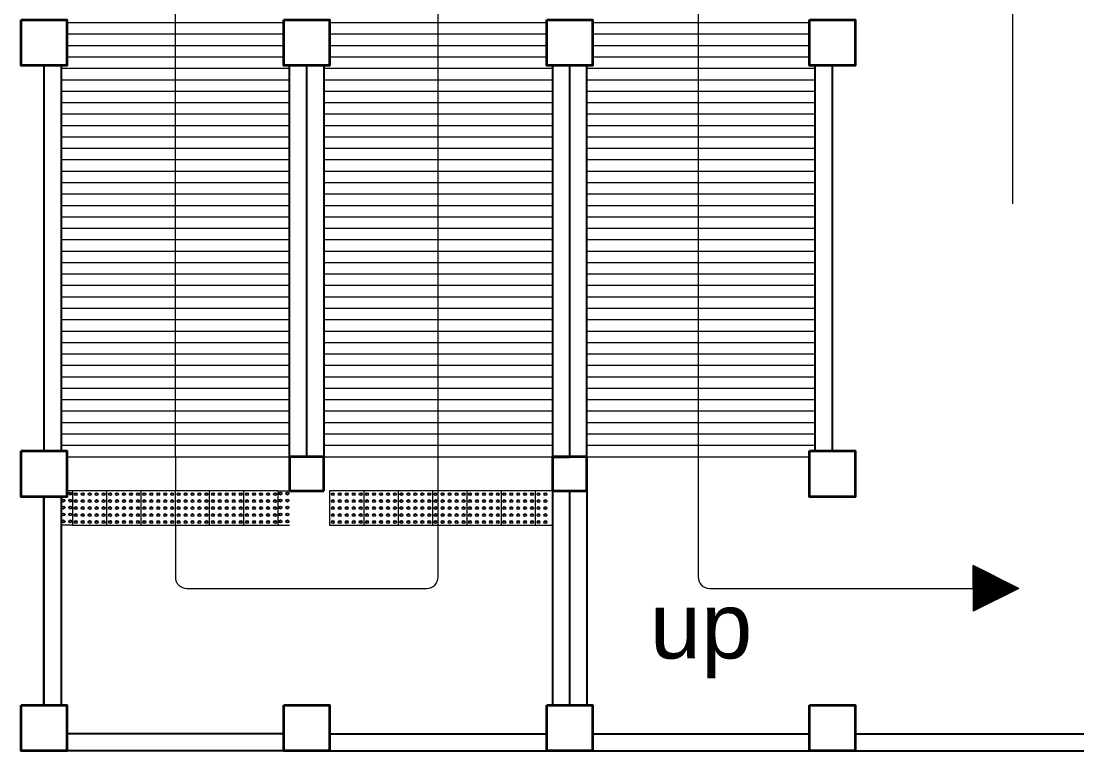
# Model space of a CAD drawing. Header units: millimetres. Extents: x 116 to 538, y 76 to 149.
# Drawn here: x 351.39 to 360.63, y 109.24 to 115.62 of the extents above; entities that cross this region are included whole.
import ezdxf

# ---------------------------------------------------------------- set-up
doc = ezdxf.new("R2010")
doc.units = ezdxf.units.MM
doc.header["$MEASUREMENT"] = 0
doc.styles.add('SWISSLT175', font='swissl.ttf', dxfattribs={"height": 0.175})

msp = doc.modelspace()

# ---------------------------------------------------------------- linework, layer by layer
at = {"color": 8, "lineweight": 9}
for p, q in [((352.7431, 111.8114), (352.7431, 124.7114)), ((355.0431, 110.7582), (355.0431, 124.7114)), ((357.3181, 124.7114), (357.3181, 110.7582)), ((360.0728, 114.0251), (360.0728, 121.3429)), ((351.7931, 115.6114), (353.6931, 115.6114)), ((354.0931, 115.6114), (355.9931, 115.6114)), ((356.3931, 115.6114), (358.2931, 115.6114)), ((351.7931, 115.5114), (353.6931, 115.5114)), ((354.0931, 115.5114), (355.9931, 115.5114)), ((356.3931, 115.5114), (358.2931, 115.5114)), ((351.7931, 115.4114), (353.6931, 115.4114)), ((354.0931, 115.4114), (355.9931, 115.4114)), ((356.3931, 115.4114), (358.2931, 115.4114)), ((351.7931, 115.3114), (353.6931, 115.3114)), ((354.0931, 115.3114), (355.9931, 115.3114)), ((356.3931, 115.3114), (358.2931, 115.3114)), ((351.7431, 115.2114), (353.7431, 115.2114)), ((354.0431, 115.2114), (356.0431, 115.2114)), ((356.3431, 115.2114), (358.3431, 115.2114)), ((351.7431, 115.1114), (353.7431, 115.1114)), ((354.0431, 115.1114), (356.0431, 115.1114)), ((356.3431, 115.1114), (358.3431, 115.1114)), ((351.7431, 115.0114), (353.7431, 115.0114)), ((354.0431, 115.0114), (356.0431, 115.0114)), ((356.3431, 115.0114), (358.3431, 115.0114)), ((351.7431, 114.9114), (353.7431, 114.9114)), ((354.0431, 114.9114), (356.0431, 114.9114)), ((356.3431, 114.9114), (358.3431, 114.9114)), ((351.7431, 114.8114), (353.7431, 114.8114)), ((354.0431, 114.8114), (356.0431, 114.8114)), ((356.3431, 114.8114), (358.3431, 114.8114)), ((351.7431, 114.7114), (353.7431, 114.7114)), ((354.0431, 114.7114), (356.0431, 114.7114)), ((356.3431, 114.7114), (358.3431, 114.7114)), ((351.7431, 114.6114), (353.7431, 114.6114)), ((354.0431, 114.6114), (356.0431, 114.6114)), ((356.3431, 114.6114), (358.3431, 114.6114)), ((351.7431, 114.5114), (353.7431, 114.5114)), ((354.0431, 114.5114), (356.0431, 114.5114)), ((356.3431, 114.5114), (358.3431, 114.5114)), ((351.7431, 114.4114), (353.7431, 114.4114)), ((354.0431, 114.4114), (356.0431, 114.4114)), ((356.3431, 114.4114), (358.3431, 114.4114)), ((351.7431, 114.3114), (353.7431, 114.3114)), ((354.0431, 114.3114), (356.0431, 114.3114)), ((356.3431, 114.3114), (358.3431, 114.3114)), ((351.7431, 114.2114), (353.7431, 114.2114)), ((354.0431, 114.2114), (356.0431, 114.2114)), ((356.3431, 114.2114), (358.3431, 114.2114)), ((351.7431, 114.1114), (353.7431, 114.1114)), ((354.0431, 114.1114), (356.0431, 114.1114)), ((356.3431, 114.1114), (358.3431, 114.1114)), ((351.7431, 114.0114), (353.7431, 114.0114)), ((354.0431, 114.0114), (356.0431, 114.0114)), ((356.3431, 114.0114), (358.3431, 114.0114)), ((351.7431, 113.9114), (353.7431, 113.9114)), ((354.0431, 113.9114), (356.0431, 113.9114)), ((356.3431, 113.9114), (358.3431, 113.9114)), ((351.7431, 113.8114), (353.7431, 113.8114)), ((354.0431, 113.8114), (356.0431, 113.8114)), ((356.3431, 113.8114), (358.3431, 113.8114)), ((351.7431, 113.7114), (353.7431, 113.7114)), ((354.0431, 113.7114), (356.0431, 113.7114)), ((356.3431, 113.7114), (358.3431, 113.7114)), ((351.7431, 113.6114), (353.7431, 113.6114)), ((354.0431, 113.6114), (356.0431, 113.6114)), ((356.3431, 113.6114), (358.3431, 113.6114)), ((351.7431, 113.5114), (353.7431, 113.5114)), ((354.0431, 113.5114), (356.0431, 113.5114)), ((356.3431, 113.5114), (358.3431, 113.5114)), ((351.7431, 113.4114), (353.7431, 113.4114)), ((354.0431, 113.4114), (356.0431, 113.4114)), ((356.3431, 113.4114), (358.3431, 113.4114)), ((351.7431, 113.3114), (353.7431, 113.3114)), ((354.0431, 113.3114), (356.0431, 113.3114)), ((356.3431, 113.3114), (358.3431, 113.3114)), ((351.7431, 113.2114), (353.7431, 113.2114)), ((354.0431, 113.2114), (356.0431, 113.2114)), ((356.3431, 113.2114), (358.3431, 113.2114)), ((351.7431, 113.1114), (353.7431, 113.1114)), ((354.0431, 113.1114), (356.0431, 113.1114)), ((356.3431, 113.1114), (358.3431, 113.1114)), ((351.7431, 113.0114), (353.7431, 113.0114)), ((354.0431, 113.0114), (356.0431, 113.0114)), ((356.3431, 113.0114), (358.3431, 113.0114)), ((351.7431, 112.9114), (353.7431, 112.9114)), ((354.0431, 112.9114), (356.0431, 112.9114)), ((356.3431, 112.9114), (358.3431, 112.9114)), ((351.7431, 112.8114), (353.7431, 112.8114)), ((354.0431, 112.8114), (356.0431, 112.8114)), ((356.3431, 112.8114), (358.3431, 112.8114)), ((351.7431, 112.7114), (353.7431, 112.7114)), ((354.0431, 112.7114), (356.0431, 112.7114)), ((356.3431, 112.7114), (358.3431, 112.7114)), ((351.7431, 112.6114), (353.7431, 112.6114)), ((354.0431, 112.6114), (356.0431, 112.6114)), ((356.3431, 112.6114), (358.3431, 112.6114)), ((351.7431, 112.5114), (353.7431, 112.5114)), ((354.0431, 112.5114), (356.0431, 112.5114)), ((356.3431, 112.5114), (358.3431, 112.5114)), ((351.7431, 112.4114), (353.7431, 112.4114)), ((354.0431, 112.4114), (356.0431, 112.4114)), ((356.3431, 112.4114), (358.3431, 112.4114)), ((351.7431, 112.3114), (353.7431, 112.3114)), ((354.0431, 112.3114), (356.0431, 112.3114)), ((356.3431, 112.3114), (358.3431, 112.3114)), ((351.7431, 112.2114), (353.7431, 112.2114)), ((354.0431, 112.2114), (356.0431, 112.2114)), ((356.3431, 112.2114), (358.3431, 112.2114)), ((351.7431, 112.1114), (353.7431, 112.1114)), ((354.0431, 112.1114), (356.0431, 112.1114)), ((356.3431, 112.1114), (358.3431, 112.1114)), ((351.7431, 112.0114), (353.7431, 112.0114)), ((354.0431, 112.0114), (356.0431, 112.0114)), ((356.3431, 112.0114), (358.3431, 112.0114)), ((351.7431, 111.9114), (353.7431, 111.9114)), ((354.0431, 111.9114), (356.0431, 111.9114)), ((356.3431, 111.9114), (358.3431, 111.9114)), ((351.7931, 111.8114), (353.7431, 111.8114)), ((352.7431, 111.8114), (352.7431, 111.5114)), ((354.0431, 111.8114), (356.0431, 111.8114)), ((356.3431, 111.8114), (358.2931, 111.8114)), ((351.8431, 111.5114), (351.7931, 111.5114)), ((352.1431, 111.5114), (351.8431, 111.5114)), ((351.8431, 111.5114), (351.8431, 111.2114)), ((352.1431, 111.2114), (352.1431, 111.5114)), ((352.4431, 111.5114), (352.1431, 111.5114)), ((352.4431, 111.2114), (352.4431, 111.5114)), ((352.7431, 111.5114), (352.4431, 111.5114)), ((352.7431, 111.2114), (352.7431, 111.5114)), ((353.0431, 111.5114), (352.7431, 111.5114)), ((353.0431, 111.2114), (353.0431, 111.5114)), ((353.3431, 111.5114), (353.0431, 111.5114)), ((353.3431, 111.2114), (353.3431, 111.5114)), ((353.6431, 111.5114), (353.3431, 111.5114)), ((353.6431, 111.2114), (353.6431, 111.5114)), ((353.6431, 111.5114), (353.7431, 111.5114)), ((354.0931, 111.5114), (354.0931, 111.2114)), ((354.3931, 111.5114), (354.0931, 111.5114)), ((354.3931, 111.5114), (354.3931, 111.2114)), ((354.6931, 111.5114), (354.3931, 111.5114)), ((354.9931, 111.5114), (354.6931, 111.5114)), ((354.6931, 111.5114), (354.6931, 111.2114)), ((355.2931, 111.5114), (354.9931, 111.5114)), ((354.9931, 111.5114), (354.9931, 111.2114)), ((355.5931, 111.5114), (355.2931, 111.5114)), ((355.2931, 111.5114), (355.2931, 111.2114)), ((355.8931, 111.5114), (355.5931, 111.5114)), ((355.5931, 111.5114), (355.5931, 111.2114)), ((356.1931, 111.5114), (355.8931, 111.5114)), ((355.8931, 111.5114), (355.8931, 111.2114)), ((356.3431, 111.5114), (356.1931, 111.5114)), ((356.1931, 111.5114), (356.1931, 111.2114)), ((351.8431, 111.2114), (351.7431, 111.2114)), ((351.8431, 111.2114), (352.1431, 111.2114)), ((352.1431, 111.2114), (352.4431, 111.2114)), ((352.4431, 111.2114), (352.7431, 111.2114)), ((352.7431, 111.2114), (353.0431, 111.2114)), ((352.7431, 111.2114), (352.7431, 110.7582)), ((353.0431, 111.2114), (353.3431, 111.2114)), ((353.3431, 111.2114), (353.6431, 111.2114)), ((353.6431, 111.2114), (353.7431, 111.2114)), ((354.0931, 111.2114), (354.3931, 111.2114)), ((354.3931, 111.2114), (354.6931, 111.2114)), ((354.6931, 111.2114), (354.9931, 111.2114)), ((354.9931, 111.2114), (355.2931, 111.2114)), ((355.2931, 111.2114), (355.5931, 111.2114)), ((355.5931, 111.2114), (355.8931, 111.2114)), ((355.8931, 111.2114), (356.0431, 111.2114)), ((359.7258, 110.6582), (359.7258, 110.8582)), ((360.1258, 110.6582), (359.7258, 110.8582)), ((359.7358, 110.6582), (359.7358, 110.8532)), ((359.7458, 110.6582), (359.7458, 110.8482)), ((359.7558, 110.8432), (359.7558, 110.6582)), ((359.7658, 110.8382), (359.7658, 110.6582)), ((359.7758, 110.8332), (359.7758, 110.6582)), ((359.7858, 110.8282), (359.7858, 110.6582)), ((359.7958, 110.8232), (359.7958, 110.6582)), ((359.8058, 110.8182), (359.8058, 110.6582)), ((359.8158, 110.8132), (359.8158, 110.6582)), ((359.8158, 110.8132), (359.8158, 110.6582)), ((359.8258, 110.8082), (359.8258, 110.6582)), ((359.8358, 110.8032), (359.8358, 110.6582)), ((359.8458, 110.7982), (359.8458, 110.6582)), ((359.8558, 110.7932), (359.8558, 110.6582)), ((359.8658, 110.7882), (359.8658, 110.6582)), ((359.8758, 110.7832), (359.8758, 110.6582)), ((359.8858, 110.7782), (359.8858, 110.6582)), ((359.8958, 110.7732), (359.8958, 110.6582)), ((359.9058, 110.7682), (359.9058, 110.6582)), ((359.9158, 110.7632), (359.9158, 110.6582)), ((359.9258, 110.7582), (359.9258, 110.6582)), ((359.9358, 110.7532), (359.9358, 110.6582)), ((359.9458, 110.7482), (359.9458, 110.6582)), ((359.9558, 110.7432), (359.9558, 110.6582)), ((359.9658, 110.7382), (359.9658, 110.6582)), ((359.9758, 110.7332), (359.9758, 110.6582)), ((359.9858, 110.7282), (359.9858, 110.6582)), ((359.9958, 110.7232), (359.9958, 110.6582)), ((360.0058, 110.7182), (360.0058, 110.6582)), ((360.0158, 110.7132), (360.0158, 110.6582)), ((360.0258, 110.7082), (360.0258, 110.6582)), ((360.0358, 110.7032), (360.0358, 110.6582)), ((360.0458, 110.6982), (360.0458, 110.6582)), ((352.8431, 110.6582), (354.9431, 110.6582)), ((357.4181, 110.6582), (359.7258, 110.6582)), ((359.7258, 110.6582), (359.7258, 110.4582)), ((360.1258, 110.6582), (359.7258, 110.4582)), ((359.7358, 110.6582), (359.7358, 110.4632)), ((359.7458, 110.6582), (359.7458, 110.4682)), ((359.7558, 110.6582), (359.7558, 110.4732)), ((359.7658, 110.6582), (359.7658, 110.4782)), ((359.7758, 110.6582), (359.7758, 110.4832)), ((359.7858, 110.6582), (359.7858, 110.4882)), ((359.7958, 110.6582), (359.7958, 110.4932)), ((359.8058, 110.6582), (359.8058, 110.4982)), ((359.8158, 110.6582), (359.8158, 110.5032)), ((359.8158, 110.6582), (359.8158, 110.5032)), ((359.8258, 110.6582), (359.8258, 110.5082)), ((359.8358, 110.6582), (359.8358, 110.5132)), ((359.8458, 110.6582), (359.8458, 110.5182)), ((359.8558, 110.6582), (359.8558, 110.5232)), ((359.8658, 110.6582), (359.8658, 110.5282)), ((359.8758, 110.6582), (359.8758, 110.5332)), ((359.8858, 110.6582), (359.8858, 110.5382)), ((359.8958, 110.6582), (359.8958, 110.5432)), ((359.9058, 110.6582), (359.9058, 110.5482)), ((359.9158, 110.6582), (359.9158, 110.5532)), ((359.9258, 110.6582), (359.9258, 110.5582)), ((359.9358, 110.6582), (359.9358, 110.5632)), ((359.9458, 110.6582), (359.9458, 110.5682)), ((359.9558, 110.6582), (359.9558, 110.5732)), ((359.9658, 110.6582), (359.9658, 110.5782)), ((359.9758, 110.6582), (359.9758, 110.5832)), ((359.9858, 110.6582), (359.9858, 110.5882)), ((359.9958, 110.6582), (359.9958, 110.5932)), ((360.0058, 110.6582), (360.0058, 110.5982)), ((360.0158, 110.6582), (360.0158, 110.6032)), ((360.0258, 110.6582), (360.0258, 110.6082)), ((360.0358, 110.6582), (360.0358, 110.6132)), ((360.0458, 110.6582), (360.0458, 110.6182)), ((360.0558, 110.6932), (360.0558, 110.6582)), ((360.0558, 110.6582), (360.0558, 110.6232)), ((360.0658, 110.6882), (360.0658, 110.6582)), ((360.0658, 110.6582), (360.0658, 110.6282)), ((360.0758, 110.6832), (360.0758, 110.6582)), ((360.0758, 110.6582), (360.0758, 110.6332)), ((360.0858, 110.6782), (360.0858, 110.6582)), ((360.0858, 110.6582), (360.0858, 110.6382)), ((360.0958, 110.6732), (360.0958, 110.6582)), ((360.0958, 110.6582), (360.0958, 110.6432)), ((360.1058, 110.6682), (360.1058, 110.6582)), ((360.1058, 110.6582), (360.1058, 110.6482)), ((360.1158, 110.6632), (360.1158, 110.6582)), ((360.1158, 110.6582), (360.1158, 110.6532))]:
    msp.add_line(p, q, dxfattribs=at)
at = {"color": 8, "lineweight": 25}
for p, q in [((351.5931, 115.2364), (351.5931, 111.8614)), ((351.7431, 115.2364), (351.7431, 111.8614)), ((353.7431, 111.8114), (353.7431, 115.2364)), ((353.8931, 111.8114), (353.8931, 115.2364)), ((354.0431, 115.2364), (354.0431, 111.8114)), ((356.0431, 115.2364), (356.0431, 111.8114)), ((356.1931, 115.2364), (356.1931, 111.8114)), ((356.3431, 111.8114), (356.3431, 115.2364)), ((358.3431, 111.8614), (358.3431, 115.2364)), ((358.4931, 111.8614), (358.4931, 115.2364)), ((356.0431, 111.8114), (356.0431, 109.6364)), ((356.3431, 111.8114), (356.3431, 109.6364)), ((351.5931, 109.6364), (351.5931, 111.4614)), ((351.5931, 111.4614), (351.5931, 109.6364)), ((351.7431, 111.4614), (351.7431, 109.6364)), ((356.1931, 111.5114), (356.1931, 109.6364)), ((353.6931, 109.3864), (351.7931, 109.3864)), ((354.0931, 109.3864), (355.9931, 109.3864)), ((356.3931, 109.3864), (358.2931, 109.3864)), ((358.6931, 109.3864), (361.6931, 109.3864)), ((353.6931, 109.2364), (351.7931, 109.2364)), ((354.0931, 109.2364), (358.2931, 109.2364)), ((358.6931, 109.2364), (361.6931, 109.2364))]:
    msp.add_line(p, q, dxfattribs=at)
at = {"color": 8, "lineweight": 35}
for p, q in [((353.7431, 111.8114), (353.7431, 111.5114)), ((354.0431, 111.8114), (353.7431, 111.8114)), ((353.7431, 111.8114), (353.7431, 111.5114)), ((354.0431, 111.5114), (354.0431, 111.8114)), ((354.0431, 111.5114), (354.0431, 111.8114)), ((356.0431, 111.8114), (356.1931, 111.8114)), ((356.0431, 111.8114), (356.0431, 111.5114)), ((356.3431, 111.8114), (356.0431, 111.8114)), ((356.0431, 111.8114), (356.0431, 111.5114)), ((356.3431, 111.5114), (356.3431, 111.8114)), ((356.3431, 111.5114), (356.3431, 111.8114)), ((353.7431, 111.5114), (354.0431, 111.5114)), ((356.0431, 111.5114), (356.3431, 111.5114)), ((356.0431, 111.5114), (356.3431, 111.5114))]:
    msp.add_line(p, q, dxfattribs=at)
for points in [[(351.3931, 115.6364), (351.7931, 115.6364), (351.7931, 115.2364), (351.3931, 115.2364)], [(353.6931, 115.6364), (354.0931, 115.6364), (354.0931, 115.2364), (353.6931, 115.2364)], [(355.9931, 115.6364), (356.3931, 115.6364), (356.3931, 115.2364), (355.9931, 115.2364)], [(358.2931, 115.6364), (358.6931, 115.6364), (358.6931, 115.2364), (358.2931, 115.2364)], [(351.3931, 111.8614), (351.7931, 111.8614), (351.7931, 111.4614), (351.3931, 111.4614)], [(358.2931, 111.8614), (358.6931, 111.8614), (358.6931, 111.4614), (358.2931, 111.4614)], [(351.3931, 109.6364), (351.7931, 109.6364), (351.7931, 109.2364), (351.3931, 109.2364)], [(353.6931, 109.6364), (354.0931, 109.6364), (354.0931, 109.2364), (353.6931, 109.2364)], [(355.9931, 109.6364), (356.3931, 109.6364), (356.3931, 109.2364), (355.9931, 109.2364)], [(358.2931, 109.6364), (358.6931, 109.6364), (358.6931, 109.2364), (358.2931, 109.2364)]]:
    msp.add_lwpolyline(points, close=True, dxfattribs=at)
at = {"color": 8, "lineweight": 9}
for centre, radius in [((351.7626, 111.4274), 0.013), ((351.7626, 111.4274), 0.009), ((351.8236, 111.4884), 0.013), ((351.8236, 111.4274), 0.013), ((351.8236, 111.4884), 0.009), ((351.8236, 111.4274), 0.009), ((351.8711, 111.4834), 0.013), ((351.8711, 111.4224), 0.013), ((351.8711, 111.4834), 0.009), ((351.9321, 111.4834), 0.013), ((351.9321, 111.4224), 0.013), ((351.9321, 111.4834), 0.009), ((351.9931, 111.4834), 0.013), ((351.9931, 111.4224), 0.013), ((351.9931, 111.4834), 0.009), ((352.0541, 111.4834), 0.013), ((352.0541, 111.4224), 0.013), ((352.0541, 111.4834), 0.009), ((352.1151, 111.4834), 0.013), ((352.1151, 111.4224), 0.013), ((352.1151, 111.4834), 0.009), ((352.1711, 111.4834), 0.013), ((352.1711, 111.4224), 0.013), ((352.1711, 111.4834), 0.009), ((352.2321, 111.4834), 0.013), ((352.2321, 111.4224), 0.013), ((352.2321, 111.4834), 0.009), ((352.2931, 111.4834), 0.013), ((352.2931, 111.4224), 0.013), ((352.2931, 111.4834), 0.009), ((352.3541, 111.4834), 0.013), ((352.3541, 111.4224), 0.013), ((352.3541, 111.4834), 0.009), ((352.4151, 111.4834), 0.013), ((352.4151, 111.4224), 0.013), ((352.4151, 111.4834), 0.009), ((352.4711, 111.4834), 0.013), ((352.4711, 111.4224), 0.013), ((352.4711, 111.4834), 0.009), ((352.5321, 111.4834), 0.013), ((352.5321, 111.4224), 0.013), ((352.5321, 111.4834), 0.009), ((352.5931, 111.4834), 0.013), ((352.5931, 111.4224), 0.013), ((352.5931, 111.4834), 0.009), ((352.6541, 111.4834), 0.013), ((352.6541, 111.4224), 0.013), ((352.6541, 111.4834), 0.009), ((352.7151, 111.4834), 0.013), ((352.7151, 111.4224), 0.013), ((352.7151, 111.4834), 0.009), ((352.7711, 111.4834), 0.013), ((352.7711, 111.4224), 0.013), ((352.7711, 111.4834), 0.009), ((352.8321, 111.4834), 0.013), ((352.8321, 111.4224), 0.013), ((352.8321, 111.4834), 0.009), ((352.8931, 111.4834), 0.013), ((352.8931, 111.4224), 0.013), ((352.8931, 111.4834), 0.009), ((352.9541, 111.4834), 0.013), ((352.9541, 111.4224), 0.013), ((352.9541, 111.4834), 0.009), ((353.0151, 111.4834), 0.013), ((353.0151, 111.4224), 0.013), ((353.0151, 111.4834), 0.009), ((353.0711, 111.4834), 0.013), ((353.0711, 111.4224), 0.013), ((353.0711, 111.4834), 0.009), ((353.1321, 111.4834), 0.013), ((353.1321, 111.4224), 0.013), ((353.1321, 111.4834), 0.009), ((353.1931, 111.4834), 0.013), ((353.1931, 111.4224), 0.013), ((353.1931, 111.4834), 0.009), ((353.2541, 111.4834), 0.013), ((353.2541, 111.4224), 0.013), ((353.2541, 111.4834), 0.009), ((353.3151, 111.4834), 0.013), ((353.3151, 111.4224), 0.013), ((353.3151, 111.4834), 0.009), ((353.3711, 111.4834), 0.013), ((353.3711, 111.4224), 0.013), ((353.3711, 111.4834), 0.009), ((353.4321, 111.4834), 0.013), ((353.4321, 111.4224), 0.013), ((353.4321, 111.4834), 0.009), ((353.4931, 111.4834), 0.013), ((353.4931, 111.4224), 0.013), ((353.4931, 111.4834), 0.009), ((353.5541, 111.4834), 0.013), ((353.5541, 111.4224), 0.013), ((353.5541, 111.4834), 0.009), ((353.6151, 111.4834), 0.013), ((353.6151, 111.4224), 0.013), ((353.6151, 111.4834), 0.009), ((353.6626, 111.4884), 0.013), ((353.6626, 111.4274), 0.013), ((353.6626, 111.4884), 0.009), ((353.6626, 111.4274), 0.009), ((353.7236, 111.4884), 0.013), ((353.7236, 111.4274), 0.013), ((353.7236, 111.4884), 0.009), ((353.7236, 111.4274), 0.009), ((354.1211, 111.4834), 0.013), ((354.1211, 111.4224), 0.013), ((354.1211, 111.4834), 0.009), ((354.1821, 111.4834), 0.013), ((354.1821, 111.4224), 0.013), ((354.1821, 111.4834), 0.009), ((354.2431, 111.4834), 0.013), ((354.2431, 111.4224), 0.013), ((354.2431, 111.4834), 0.009), ((354.3041, 111.4834), 0.013), ((354.3041, 111.4224), 0.013), ((354.3041, 111.4834), 0.009), ((354.3651, 111.4834), 0.013), ((354.3651, 111.4224), 0.013), ((354.3651, 111.4834), 0.009), ((354.4211, 111.4834), 0.013), ((354.4211, 111.4224), 0.013), ((354.4211, 111.4834), 0.009), ((354.4821, 111.4834), 0.013), ((354.4821, 111.4224), 0.013), ((354.4821, 111.4834), 0.009), ((354.5431, 111.4834), 0.013), ((354.5431, 111.4224), 0.013), ((354.5431, 111.4834), 0.009), ((354.6041, 111.4834), 0.013), ((354.6041, 111.4224), 0.013), ((354.6041, 111.4834), 0.009), ((354.6651, 111.4834), 0.013), ((354.6651, 111.4224), 0.013), ((354.6651, 111.4834), 0.009), ((354.7211, 111.4834), 0.013), ((354.7211, 111.4224), 0.013), ((354.7211, 111.4834), 0.009), ((354.7821, 111.4834), 0.013), ((354.7821, 111.4224), 0.013), ((354.7821, 111.4834), 0.009), ((354.8431, 111.4834), 0.013), ((354.8431, 111.4224), 0.013), ((354.8431, 111.4834), 0.009), ((354.9041, 111.4834), 0.013), ((354.9041, 111.4224), 0.013), ((354.9041, 111.4834), 0.009), ((354.9651, 111.4834), 0.013), ((354.9651, 111.4224), 0.013), ((354.9651, 111.4834), 0.009), ((355.0211, 111.4834), 0.013), ((355.0211, 111.4224), 0.013), ((355.0211, 111.4834), 0.009), ((355.0821, 111.4834), 0.013), ((355.0821, 111.4224), 0.013), ((355.0821, 111.4834), 0.009), ((355.1431, 111.4834), 0.013), ((355.1431, 111.4224), 0.013), ((355.1431, 111.4834), 0.009), ((355.2041, 111.4834), 0.013), ((355.2041, 111.4224), 0.013), ((355.2041, 111.4834), 0.009), ((355.2651, 111.4834), 0.013), ((355.2651, 111.4224), 0.013), ((355.2651, 111.4834), 0.009), ((355.3211, 111.4834), 0.013), ((355.3211, 111.4224), 0.013), ((355.3211, 111.4834), 0.009), ((355.3821, 111.4834), 0.013), ((355.3821, 111.4224), 0.013), ((355.3821, 111.4834), 0.009), ((355.4431, 111.4834), 0.013), ((355.4431, 111.4224), 0.013), ((355.4431, 111.4834), 0.009), ((355.5041, 111.4834), 0.013), ((355.5041, 111.4224), 0.013), ((355.5041, 111.4834), 0.009), ((355.5651, 111.4834), 0.013), ((355.5651, 111.4224), 0.013), ((355.5651, 111.4834), 0.009), ((355.6211, 111.4834), 0.013), ((355.6211, 111.4224), 0.013), ((355.6211, 111.4834), 0.009), ((355.6821, 111.4834), 0.013), ((355.6821, 111.4224), 0.013), ((355.6821, 111.4834), 0.009), ((355.7431, 111.4834), 0.013), ((355.7431, 111.4224), 0.013), ((355.7431, 111.4834), 0.009), ((355.8041, 111.4834), 0.013), ((355.8041, 111.4224), 0.013), ((355.8041, 111.4834), 0.009), ((355.8651, 111.4834), 0.013), ((355.8651, 111.4224), 0.013), ((355.8651, 111.4834), 0.009), ((355.9211, 111.4834), 0.013), ((355.9211, 111.4224), 0.013), ((355.9211, 111.4834), 0.009), ((355.9821, 111.4834), 0.013), ((355.9821, 111.4224), 0.013), ((355.9821, 111.4834), 0.009), ((351.7626, 111.3664), 0.013), ((351.7626, 111.3664), 0.009), ((351.8236, 111.3664), 0.013), ((351.8236, 111.3664), 0.009), ((351.8711, 111.3614), 0.013), ((351.8711, 111.4224), 0.009), ((351.8711, 111.3614), 0.009), ((351.9321, 111.3614), 0.013), ((351.9321, 111.4224), 0.009), ((351.9321, 111.3614), 0.009), ((351.9931, 111.3614), 0.013), ((351.9931, 111.4224), 0.009), ((351.9931, 111.3614), 0.009), ((352.0541, 111.3614), 0.013), ((352.0541, 111.4224), 0.009), ((352.0541, 111.3614), 0.009), ((352.1151, 111.3614), 0.013), ((352.1151, 111.4224), 0.009), ((352.1151, 111.3614), 0.009), ((352.1711, 111.3614), 0.013), ((352.1711, 111.4224), 0.009), ((352.1711, 111.3614), 0.009), ((352.2321, 111.3614), 0.013), ((352.2321, 111.4224), 0.009), ((352.2321, 111.3614), 0.009), ((352.2931, 111.3614), 0.013), ((352.2931, 111.4224), 0.009), ((352.2931, 111.3614), 0.009), ((352.3541, 111.3614), 0.013), ((352.3541, 111.4224), 0.009), ((352.3541, 111.3614), 0.009), ((352.4151, 111.3614), 0.013), ((352.4151, 111.4224), 0.009), ((352.4151, 111.3614), 0.009), ((352.4711, 111.3614), 0.013), ((352.4711, 111.4224), 0.009), ((352.4711, 111.3614), 0.009), ((352.5321, 111.3614), 0.013), ((352.5321, 111.4224), 0.009), ((352.5321, 111.3614), 0.009), ((352.5931, 111.3614), 0.013), ((352.5931, 111.4224), 0.009), ((352.5931, 111.3614), 0.009), ((352.6541, 111.3614), 0.013), ((352.6541, 111.4224), 0.009), ((352.6541, 111.3614), 0.009), ((352.7151, 111.3614), 0.013), ((352.7151, 111.4224), 0.009), ((352.7151, 111.3614), 0.009), ((352.7711, 111.3614), 0.013), ((352.7711, 111.4224), 0.009), ((352.7711, 111.3614), 0.009), ((352.8321, 111.3614), 0.013), ((352.8321, 111.4224), 0.009), ((352.8321, 111.3614), 0.009), ((352.8931, 111.3614), 0.013), ((352.8931, 111.4224), 0.009), ((352.8931, 111.3614), 0.009), ((352.9541, 111.3614), 0.013), ((352.9541, 111.4224), 0.009), ((352.9541, 111.3614), 0.009), ((353.0151, 111.3614), 0.013), ((353.0151, 111.4224), 0.009), ((353.0151, 111.3614), 0.009), ((353.0711, 111.3614), 0.013), ((353.0711, 111.4224), 0.009), ((353.0711, 111.3614), 0.009), ((353.1321, 111.3614), 0.013), ((353.1321, 111.4224), 0.009), ((353.1321, 111.3614), 0.009), ((353.1931, 111.3614), 0.013), ((353.1931, 111.4224), 0.009), ((353.1931, 111.3614), 0.009), ((353.2541, 111.3614), 0.013), ((353.2541, 111.4224), 0.009), ((353.2541, 111.3614), 0.009), ((353.3151, 111.3614), 0.013), ((353.3151, 111.4224), 0.009), ((353.3151, 111.3614), 0.009), ((353.3711, 111.3614), 0.013), ((353.3711, 111.4224), 0.009), ((353.3711, 111.3614), 0.009), ((353.4321, 111.3614), 0.013), ((353.4321, 111.4224), 0.009), ((353.4321, 111.3614), 0.009), ((353.4931, 111.3614), 0.013), ((353.4931, 111.4224), 0.009), ((353.4931, 111.3614), 0.009), ((353.5541, 111.3614), 0.013), ((353.5541, 111.4224), 0.009), ((353.5541, 111.3614), 0.009), ((353.6151, 111.3614), 0.013), ((353.6151, 111.4224), 0.009), ((353.6151, 111.3614), 0.009), ((353.6626, 111.3664), 0.013), ((353.6626, 111.3664), 0.009), ((353.7236, 111.3664), 0.013), ((353.7236, 111.3664), 0.009), ((354.1211, 111.3614), 0.013), ((354.1211, 111.4224), 0.009), ((354.1211, 111.3614), 0.009), ((354.1821, 111.3614), 0.013), ((354.1821, 111.4224), 0.009), ((354.1821, 111.3614), 0.009), ((354.2431, 111.3614), 0.013), ((354.2431, 111.4224), 0.009), ((354.2431, 111.3614), 0.009), ((354.3041, 111.3614), 0.013), ((354.3041, 111.4224), 0.009), ((354.3041, 111.3614), 0.009), ((354.3651, 111.3614), 0.013), ((354.3651, 111.4224), 0.009), ((354.3651, 111.3614), 0.009), ((354.4211, 111.3614), 0.013), ((354.4211, 111.4224), 0.009), ((354.4211, 111.3614), 0.009), ((354.4821, 111.3614), 0.013), ((354.4821, 111.4224), 0.009), ((354.4821, 111.3614), 0.009), ((354.5431, 111.3614), 0.013), ((354.5431, 111.4224), 0.009), ((354.5431, 111.3614), 0.009), ((354.6041, 111.3614), 0.013), ((354.6041, 111.4224), 0.009), ((354.6041, 111.3614), 0.009), ((354.6651, 111.3614), 0.013), ((354.6651, 111.4224), 0.009), ((354.6651, 111.3614), 0.009), ((354.7211, 111.3614), 0.013), ((354.7211, 111.4224), 0.009), ((354.7211, 111.3614), 0.009), ((354.7821, 111.3614), 0.013), ((354.7821, 111.4224), 0.009), ((354.7821, 111.3614), 0.009), ((354.8431, 111.3614), 0.013), ((354.8431, 111.4224), 0.009), ((354.8431, 111.3614), 0.009), ((354.9041, 111.3614), 0.013), ((354.9041, 111.4224), 0.009), ((354.9041, 111.3614), 0.009), ((354.9651, 111.3614), 0.013), ((354.9651, 111.4224), 0.009), ((354.9651, 111.3614), 0.009), ((355.0211, 111.3614), 0.013), ((355.0211, 111.4224), 0.009), ((355.0211, 111.3614), 0.009), ((355.0821, 111.3614), 0.013), ((355.0821, 111.4224), 0.009), ((355.0821, 111.3614), 0.009), ((355.1431, 111.3614), 0.013), ((355.1431, 111.4224), 0.009), ((355.1431, 111.3614), 0.009), ((355.2041, 111.3614), 0.013), ((355.2041, 111.4224), 0.009), ((355.2041, 111.3614), 0.009), ((355.2651, 111.3614), 0.013), ((355.2651, 111.4224), 0.009), ((355.2651, 111.3614), 0.009), ((355.3211, 111.3614), 0.013), ((355.3211, 111.4224), 0.009), ((355.3211, 111.3614), 0.009), ((355.3821, 111.3614), 0.013), ((355.3821, 111.4224), 0.009), ((355.3821, 111.3614), 0.009), ((355.4431, 111.3614), 0.013), ((355.4431, 111.4224), 0.009), ((355.4431, 111.3614), 0.009), ((355.5041, 111.3614), 0.013), ((355.5041, 111.4224), 0.009), ((355.5041, 111.3614), 0.009), ((355.5651, 111.3614), 0.013), ((355.5651, 111.4224), 0.009), ((355.5651, 111.3614), 0.009), ((355.6211, 111.3614), 0.013), ((355.6211, 111.4224), 0.009), ((355.6211, 111.3614), 0.009), ((355.6821, 111.3614), 0.013), ((355.6821, 111.4224), 0.009), ((355.6821, 111.3614), 0.009), ((355.7431, 111.3614), 0.013), ((355.7431, 111.4224), 0.009), ((355.7431, 111.3614), 0.009), ((355.8041, 111.3614), 0.013), ((355.8041, 111.4224), 0.009), ((355.8041, 111.3614), 0.009), ((355.8651, 111.3614), 0.013), ((355.8651, 111.4224), 0.009), ((355.8651, 111.3614), 0.009), ((355.9211, 111.3614), 0.013), ((355.9211, 111.4224), 0.009), ((355.9211, 111.3614), 0.009), ((355.9821, 111.3614), 0.013), ((355.9821, 111.4224), 0.009), ((355.9821, 111.3614), 0.009), ((351.7626, 111.3054), 0.013), ((351.7626, 111.2444), 0.013), ((351.7626, 111.3054), 0.009), ((351.7626, 111.2444), 0.009), ((351.8236, 111.3054), 0.013), ((351.8236, 111.2444), 0.013), ((351.8236, 111.3054), 0.009), ((351.8236, 111.2444), 0.009), ((351.8711, 111.3004), 0.013), ((351.8711, 111.2394), 0.013), ((351.8711, 111.3004), 0.009), ((351.8711, 111.2394), 0.009), ((351.9321, 111.3004), 0.013), ((351.9321, 111.2394), 0.013), ((351.9321, 111.3004), 0.009), ((351.9321, 111.2394), 0.009), ((351.9931, 111.3004), 0.013), ((351.9931, 111.2394), 0.013), ((351.9931, 111.3004), 0.009), ((351.9931, 111.2394), 0.009), ((352.0541, 111.3004), 0.013), ((352.0541, 111.2394), 0.013), ((352.0541, 111.3004), 0.009), ((352.0541, 111.2394), 0.009), ((352.1151, 111.3004), 0.013), ((352.1151, 111.2394), 0.013), ((352.1151, 111.3004), 0.009), ((352.1151, 111.2394), 0.009), ((352.1711, 111.3004), 0.013), ((352.1711, 111.2394), 0.013), ((352.1711, 111.3004), 0.009), ((352.1711, 111.2394), 0.009), ((352.2321, 111.3004), 0.013), ((352.2321, 111.2394), 0.013), ((352.2321, 111.3004), 0.009), ((352.2321, 111.2394), 0.009), ((352.2931, 111.3004), 0.013), ((352.2931, 111.2394), 0.013), ((352.2931, 111.3004), 0.009), ((352.2931, 111.2394), 0.009), ((352.3541, 111.3004), 0.013), ((352.3541, 111.2394), 0.013), ((352.3541, 111.3004), 0.009), ((352.3541, 111.2394), 0.009), ((352.4151, 111.3004), 0.013), ((352.4151, 111.2394), 0.013), ((352.4151, 111.3004), 0.009), ((352.4151, 111.2394), 0.009), ((352.4711, 111.3004), 0.013), ((352.4711, 111.2394), 0.013), ((352.4711, 111.3004), 0.009), ((352.4711, 111.2394), 0.009), ((352.5321, 111.3004), 0.013), ((352.5321, 111.2394), 0.013), ((352.5321, 111.3004), 0.009), ((352.5321, 111.2394), 0.009), ((352.5931, 111.3004), 0.013), ((352.5931, 111.2394), 0.013), ((352.5931, 111.3004), 0.009), ((352.5931, 111.2394), 0.009), ((352.6541, 111.3004), 0.013), ((352.6541, 111.2394), 0.013), ((352.6541, 111.3004), 0.009), ((352.6541, 111.2394), 0.009), ((352.7151, 111.3004), 0.013), ((352.7151, 111.2394), 0.013), ((352.7151, 111.3004), 0.009), ((352.7151, 111.2394), 0.009), ((352.7711, 111.3004), 0.013), ((352.7711, 111.2394), 0.013), ((352.7711, 111.3004), 0.009), ((352.7711, 111.2394), 0.009), ((352.8321, 111.3004), 0.013), ((352.8321, 111.2394), 0.013), ((352.8321, 111.3004), 0.009), ((352.8321, 111.2394), 0.009), ((352.8931, 111.3004), 0.013), ((352.8931, 111.2394), 0.013), ((352.8931, 111.3004), 0.009), ((352.8931, 111.2394), 0.009), ((352.9541, 111.3004), 0.013), ((352.9541, 111.2394), 0.013), ((352.9541, 111.3004), 0.009), ((352.9541, 111.2394), 0.009), ((353.0151, 111.3004), 0.013), ((353.0151, 111.2394), 0.013), ((353.0151, 111.3004), 0.009), ((353.0151, 111.2394), 0.009), ((353.0711, 111.3004), 0.013), ((353.0711, 111.2394), 0.013), ((353.0711, 111.3004), 0.009), ((353.0711, 111.2394), 0.009), ((353.1321, 111.3004), 0.013), ((353.1321, 111.2394), 0.013), ((353.1321, 111.3004), 0.009), ((353.1321, 111.2394), 0.009), ((353.1931, 111.3004), 0.013), ((353.1931, 111.2394), 0.013), ((353.1931, 111.3004), 0.009), ((353.1931, 111.2394), 0.009), ((353.2541, 111.3004), 0.013), ((353.2541, 111.2394), 0.013), ((353.2541, 111.3004), 0.009), ((353.2541, 111.2394), 0.009), ((353.3151, 111.3004), 0.013), ((353.3151, 111.2394), 0.013), ((353.3151, 111.3004), 0.009), ((353.3151, 111.2394), 0.009), ((353.3711, 111.3004), 0.013), ((353.3711, 111.2394), 0.013), ((353.3711, 111.3004), 0.009), ((353.3711, 111.2394), 0.009), ((353.4321, 111.3004), 0.013), ((353.4321, 111.2394), 0.013), ((353.4321, 111.3004), 0.009), ((353.4321, 111.2394), 0.009), ((353.4931, 111.3004), 0.013), ((353.4931, 111.2394), 0.013), ((353.4931, 111.3004), 0.009), ((353.4931, 111.2394), 0.009), ((353.5541, 111.3004), 0.013), ((353.5541, 111.2394), 0.013), ((353.5541, 111.3004), 0.009), ((353.5541, 111.2394), 0.009), ((353.6151, 111.3004), 0.013), ((353.6151, 111.2394), 0.013), ((353.6151, 111.3004), 0.009), ((353.6151, 111.2394), 0.009), ((353.6626, 111.3054), 0.013), ((353.6626, 111.2444), 0.013), ((353.6626, 111.3054), 0.009), ((353.6626, 111.2444), 0.009), ((353.7236, 111.3054), 0.013), ((353.7236, 111.2444), 0.013), ((353.7236, 111.3054), 0.009), ((353.7236, 111.2444), 0.009), ((354.1211, 111.3004), 0.013), ((354.1211, 111.2394), 0.013), ((354.1211, 111.3004), 0.009), ((354.1211, 111.2394), 0.009), ((354.1821, 111.3004), 0.013), ((354.1821, 111.2394), 0.013), ((354.1821, 111.3004), 0.009), ((354.1821, 111.2394), 0.009), ((354.2431, 111.3004), 0.013), ((354.2431, 111.2394), 0.013), ((354.2431, 111.3004), 0.009), ((354.2431, 111.2394), 0.009), ((354.3041, 111.3004), 0.013), ((354.3041, 111.2394), 0.013), ((354.3041, 111.3004), 0.009), ((354.3041, 111.2394), 0.009), ((354.3651, 111.3004), 0.013), ((354.3651, 111.2394), 0.013), ((354.3651, 111.3004), 0.009), ((354.3651, 111.2394), 0.009), ((354.4211, 111.3004), 0.013), ((354.4211, 111.2394), 0.013), ((354.4211, 111.3004), 0.009), ((354.4211, 111.2394), 0.009), ((354.4821, 111.3004), 0.013), ((354.4821, 111.2394), 0.013), ((354.4821, 111.3004), 0.009), ((354.4821, 111.2394), 0.009), ((354.5431, 111.3004), 0.013), ((354.5431, 111.2394), 0.013), ((354.5431, 111.3004), 0.009), ((354.5431, 111.2394), 0.009), ((354.6041, 111.3004), 0.013), ((354.6041, 111.2394), 0.013), ((354.6041, 111.3004), 0.009), ((354.6041, 111.2394), 0.009), ((354.6651, 111.3004), 0.013), ((354.6651, 111.2394), 0.013), ((354.6651, 111.3004), 0.009), ((354.6651, 111.2394), 0.009), ((354.7211, 111.3004), 0.013), ((354.7211, 111.2394), 0.013), ((354.7211, 111.3004), 0.009), ((354.7211, 111.2394), 0.009), ((354.7821, 111.3004), 0.013), ((354.7821, 111.2394), 0.013), ((354.7821, 111.3004), 0.009), ((354.7821, 111.2394), 0.009), ((354.8431, 111.3004), 0.013), ((354.8431, 111.2394), 0.013), ((354.8431, 111.3004), 0.009), ((354.8431, 111.2394), 0.009), ((354.9041, 111.3004), 0.013), ((354.9041, 111.2394), 0.013), ((354.9041, 111.3004), 0.009), ((354.9041, 111.2394), 0.009), ((354.9651, 111.3004), 0.013), ((354.9651, 111.2394), 0.013), ((354.9651, 111.3004), 0.009), ((354.9651, 111.2394), 0.009), ((355.0211, 111.3004), 0.013), ((355.0211, 111.2394), 0.013), ((355.0211, 111.3004), 0.009), ((355.0211, 111.2394), 0.009), ((355.0821, 111.3004), 0.013), ((355.0821, 111.2394), 0.013), ((355.0821, 111.3004), 0.009), ((355.0821, 111.2394), 0.009), ((355.1431, 111.3004), 0.013), ((355.1431, 111.2394), 0.013), ((355.1431, 111.3004), 0.009), ((355.1431, 111.2394), 0.009), ((355.2041, 111.3004), 0.013), ((355.2041, 111.2394), 0.013), ((355.2041, 111.3004), 0.009), ((355.2041, 111.2394), 0.009), ((355.2651, 111.3004), 0.013), ((355.2651, 111.2394), 0.013), ((355.2651, 111.3004), 0.009), ((355.2651, 111.2394), 0.009), ((355.3211, 111.3004), 0.013), ((355.3211, 111.2394), 0.013), ((355.3211, 111.3004), 0.009), ((355.3211, 111.2394), 0.009), ((355.3821, 111.3004), 0.013), ((355.3821, 111.2394), 0.013), ((355.3821, 111.3004), 0.009), ((355.3821, 111.2394), 0.009), ((355.4431, 111.3004), 0.013), ((355.4431, 111.2394), 0.013), ((355.4431, 111.3004), 0.009), ((355.4431, 111.2394), 0.009), ((355.5041, 111.3004), 0.013), ((355.5041, 111.2394), 0.013), ((355.5041, 111.3004), 0.009), ((355.5041, 111.2394), 0.009), ((355.5651, 111.3004), 0.013), ((355.5651, 111.2394), 0.013), ((355.5651, 111.3004), 0.009), ((355.5651, 111.2394), 0.009), ((355.6211, 111.3004), 0.013), ((355.6211, 111.2394), 0.013), ((355.6211, 111.3004), 0.009), ((355.6211, 111.2394), 0.009), ((355.6821, 111.3004), 0.013), ((355.6821, 111.2394), 0.013), ((355.6821, 111.3004), 0.009), ((355.6821, 111.2394), 0.009), ((355.7431, 111.3004), 0.013), ((355.7431, 111.2394), 0.013), ((355.7431, 111.3004), 0.009), ((355.7431, 111.2394), 0.009), ((355.8041, 111.3004), 0.013), ((355.8041, 111.2394), 0.013), ((355.8041, 111.3004), 0.009), ((355.8041, 111.2394), 0.009), ((355.8651, 111.3004), 0.013), ((355.8651, 111.2394), 0.013), ((355.8651, 111.3004), 0.009), ((355.8651, 111.2394), 0.009), ((355.9211, 111.3004), 0.013), ((355.9211, 111.2394), 0.013), ((355.9211, 111.3004), 0.009), ((355.9211, 111.2394), 0.009), ((355.9821, 111.3004), 0.013), ((355.9821, 111.2394), 0.013), ((355.9821, 111.3004), 0.009), ((355.9821, 111.2394), 0.009)]:
    msp.add_circle(centre, radius, dxfattribs=at)
for centre, start, end in [((352.8431, 110.7582), 180, 270), ((354.9431, 110.7582), 270, 0), ((357.4181, 110.7582), 180, 270)]:
    msp.add_arc(centre, 0.1, start, end, dxfattribs=at)

# ---------------------------------------------------------------- texts
at = {"color": 8, "lineweight": -2, "ltscale": 0.4, "insert": (357.344, 110.247), "char_height": 0.57785, "attachment_point": 5, "line_spacing_factor": 0.9, "style": 'SWISSLT175'}
msp.add_mtext('up', dxfattribs=at)

doc.saveas('drawing.dxf')
